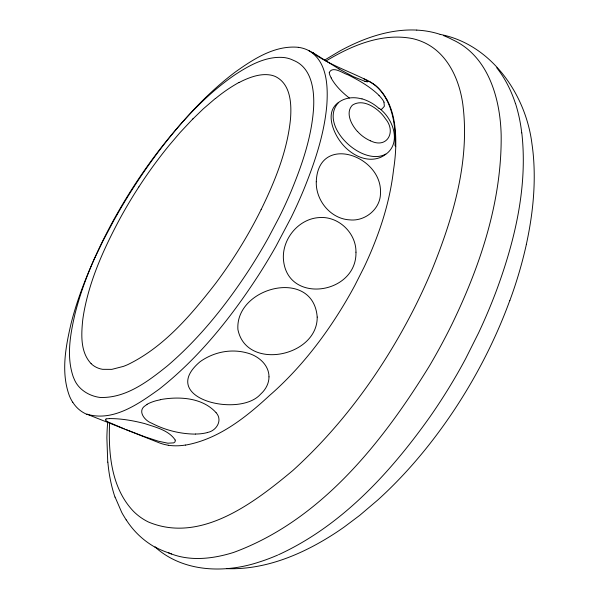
<?xml version="1.0" encoding="UTF-8"?>
<svg xmlns="http://www.w3.org/2000/svg" width="599" height="599" viewBox="0 0 599 599"><rect width="100%" height="100%" fill="white"/><g stroke="black" fill="none" stroke-linecap="round" stroke-linejoin="round"><path stroke-width="0.9" d="M395.011 145.759C396.313 120.594 389.934 88.682 363.503 78.619M395.737 146.68C396.111 130.777 394.584 114.11 387.059 99.823M109.587 423.156C108.254 453.728 111.369 488.207 133.57 511.419A64.153 59.87 -47.6 0 0 148.297 521.946C200.83 544.117 254.74 502.269 292.844 470.5C343.07 424.923 383.33 368.969 414.051 308.672A607.259 478.369 -31.7 0 0 432.575 268.367C453.346 216.868 469.953 160.802 462.877 104.735C459.515 79.45 447.326 52.263 422.467 41.818A53.019 45.06 -5.9 0 0 412.464 38.591C382.057 32.631 351.635 45.487 326.073 60.971M367.913 81.569L367.853 81.367A4.552 3.879 -8 0 0 367.142 80.723L363.818 78.783M298.309 47.321A30.616 25.854 -12.6 0 1 308.365 50.383C327.241 60.993 328.14 86.219 326.799 105.334C324.246 134.386 314.782 162.314 303.925 189.209A500.105 385.569 -31.2 0 1 291.159 217.504L275.937 246.339A567.223 427.978 -31.9 0 1 258.671 274.971C231.117 317.448 199.055 357.805 159.072 389.253C138.721 403.756 113.166 422.13 86.87 414.156L107.655 422.392L107.273 427.828A263.994 258.064 -5.2 0 0 106.877 437.839L107.745 462.158M329.368 72.239C333.051 65.673 342.965 73.385 348.101 74.868C359.168 80.468 370.152 86.728 379.085 95.436M526.319 244.512C532.743 215.041 536.008 184.642 533.245 154.512A260.76 229.619 -15.5 0 0 531.927 143.655C525.795 94.32 491.195 44.161 440.145 34.405M509.861 300.526L511.808 295.105A480.263 405.575 -28.4 0 0 526.341 244.519M94.792 257.802C85.238 279.134 76.739 301.02 71.041 323.722C65.605 347.061 60.836 372.518 69.349 395.707A50.159 45.21 -38.8 0 0 72.157 401.382L72.719 402.266M94.904 257.735L102.826 241.24L114.394 219.384M261.082 209.687C275.031 181.063 287.363 150.821 290.508 118.864C291.638 104.054 290.829 84.324 275.69 76.672A21.676 18.419 -14.5 0 0 270.666 75.07C261.516 73.452 252.276 76.395 243.995 80.109A81.299 70.57 -14.5 0 0 241.038 81.531L239.053 82.557M116.723 214.375C99.187 245.702 83.987 278.685 75.085 313.584C70.383 333.883 66.302 355.873 73.026 376.209A50.338 45.277 -37 0 0 74.006 378.658C78.125 389.365 88.922 395.984 99.966 397.444C125.917 398.462 148.185 381.249 167.421 365.854C199.572 338.36 226.145 304.921 249.206 269.61A523.983 399.353 -31.6 0 0 268.786 237.017L279.171 217.31A467.34 362.769 -30.9 0 0 291.084 191.425C302.023 164.92 311.607 137.276 313.562 108.456C314.61 91.011 312.086 67.709 293.39 60.319A27.659 23.406 -13.5 0 0 283.417 57.474C265.746 56.126 249.379 65.366 235.085 74.688C206.011 94.635 182.006 121.043 160.367 148.642A690.25 615.218 36.3 0 0 116.76 214.39M138.878 186.858L134.865 193.148A589.753 537.168 31.7 0 0 119.942 218.628C104.847 246.788 91.273 276.319 84.803 307.781A182.111 169.21 -23.2 0 0 82.759 319.746C81.239 334.407 80.206 352.1 91.115 363.63M192.706 119.126L203.316 108.831L215.341 98.491M192.915 118.842L180.037 132.581L169.045 145.497A555.715 509.899 29.5 0 0 138.893 186.866M383.233 155.852C402.7 145.362 393.67 118.692 379.07 108.224M385.801 154.093C362.021 167.188 317.635 124.989 338.675 102.369C324.83 111.579 332.752 131.743 340.853 142.248C349.681 154.04 366.116 163.52 380.814 157.252A16.443 14.361 -7.2 0 0 383.173 155.89M147.107 404.43L146.545 404.782A18.15 16.712 -42 0 0 145.602 405.441C136.759 410.802 144.793 420.798 151.757 423.223C165.167 430.202 180.321 434.005 195.439 434.103M367.779 81.711L367.764 81.719A1.685 1.43 -7.8 0 1 367.097 81.741M277.659 555.108L272.994 557.055A178.584 167.061 -35.4 0 1 258.611 562.221C224.513 573.453 183.249 572.247 155.291 547.224M278.483 554.749C341.7 525.765 390.271 472.723 429.917 416.897A552.233 453.743 -30.4 0 0 456.124 375.79A544.948 448.838 -30.3 0 0 465.595 358.786L478.526 332.999A589.191 478.429 -31 0 0 496.564 290.245C514.983 240.244 527.816 186.431 521.804 132.873M207.344 432.478C216.261 431.055 223.06 420.326 216.127 412.733M160.247 399.638C179.146 396.231 202.387 397.459 216.059 412.644M185.503 445.102C218.403 439.269 245.755 417.503 269.647 395.392A229.028 200.455 -28.4 0 0 274.926 390.713C299.193 368.512 319.896 342.606 337.551 314.917A439.921 357.558 -29.9 0 0 354.87 285.386L364.027 267.289A397.631 327.623 -29.1 0 0 376.756 237.301C384.955 215.52 390.937 192.848 393.558 169.697A239.353 204.88 -22.5 0 0 395.767 146.68M109.355 418.589C121.365 418.514 133.315 420.633 144.906 423.65C155.538 427.229 168.589 430.112 175.185 439.98M226.624 568.638C265.559 570.113 303.146 554.023 335.223 533.125A281.455 255.586 -28.7 0 0 344.343 526.918L359.7 515.38L377.894 499.903A369.98 325.459 -28.2 0 0 386.857 491.539C412.337 467.025 434.687 439.366 454.259 409.956A529.097 440.445 -29.8 0 0 509.801 300.503M416.777 30.085C392.562 28.887 368.744 36.389 347.293 47.111A222.424 198.718 0.7 0 0 339.663 51.11L324.658 60.057L339.064 69.012M298.317 47.314C274.904 45.112 253.759 58.912 235.512 71.873C209.148 91.662 186.581 116.049 166.118 141.761A757.256 664.111 38.4 0 0 114.454 219.406M361.968 98.94L358.921 98.251A25.697 22.2 -8.8 0 0 349.322 98.004A21.923 18.921 -8.8 0 0 346.095 98.73A20.411 17.603 -8.9 0 0 338.667 102.369M364.866 81.292L353.29 76.642L338.922 68.93M168.581 552.817C189.172 561.757 212.795 558.994 233.655 552.42C320.862 520.366 382.424 442.414 429.58 365.704A618.011 492.213 -31.5 0 0 452.08 323.984C480.48 265.282 501.857 201.114 501.168 135.254C500.352 98.887 488.462 56.044 452.515 39.714A76.927 65.718 -4.9 0 0 443.522 35.611M144.943 436.821L158.338 441.201L167.87 443.208L173.725 442.871L175.088 441.807L175.222 440.115M144.149 436.529L125.775 429.49M171.516 553.985L165.601 551.799A88.36 83.111 -48 0 1 154.976 546.962L155.223 547.164M107.655 422.392L158.937 442.713A46.992 43.502 -38.6 0 0 168.297 445.222L168.297 445.222M124.322 428.914L107.79 421.838M370.459 140.787C386.999 149.166 396.62 131.847 385.457 118.782A49.185 42.866 -9.6 0 0 381.93 114.207C375.086 106.772 362.957 99 352.983 104.773A9.15 7.877 -8.4 0 0 351.583 106.068C347.001 111.766 349.576 119.957 353.028 125.55A47.546 40.814 -5.9 0 0 357.386 131.406M313.457 53.011L324.471 59.93M363.084 78.409C346.484 70.397 328.776 64.16 313.599 53.483A6.132 5.136 -10.8 0 1 313.037 52.997L313.06 52.854A1.917 1.61 -11.2 0 1 313.389 52.989M308.35 50.398L313.621 53.094M373.462 84.115L374.435 84.811M349.329 98.034C342.201 92.456 335.522 85.934 331.097 77.952M496.743 67.784C505.122 78.349 511.202 90.599 515.395 103.387M126.157 519.902L122.743 514.249A109.684 103.724 -45.2 0 1 121.679 512.287L115.083 497.073M383.952 102.242L384.371 106.24L382.072 108.906A6.888 5.908 -7 0 1 380.522 109.497M106.195 419.015A2.381 2.156 -43.7 0 0 105.664 419.233L105.431 420.101A9.756 8.835 -42.7 0 0 107.595 421.629M154.894 547.112A92.111 86.728 -47.5 0 1 126.232 519.842M416.777 30.107A78.783 67.35 -4.9 0 1 440.153 34.375M86.788 414.321A37.213 33.454 -39.9 0 1 72.786 402.229M368.939 81.397A41.241 35.506 -9.2 0 1 373.394 84.07M374.592 84.669A56.134 48.489 -10 0 1 386.932 99.868M185.495 445.035A58.35 53.932 -37.2 0 1 168.282 445.297M114.956 497.125A159.656 153.157 -38.3 0 1 107.872 462.136M515.469 103.365A204.169 178.659 -11.6 0 1 521.722 132.881M331.262 77.87A18.449 15.596 -9.1 0 1 329.195 72.501M207.359 432.568A44.191 41.121 -36.2 0 1 195.446 434.005M106.188 418.948A15.26 13.829 -44.9 0 1 109.347 418.649M147.032 404.265A42.334 39.205 -44.4 0 1 160.262 399.84M362.028 98.813A46.101 40.103 -9.4 0 1 378.897 108.367M378.972 95.526A29.321 25.263 -8.5 0 1 384.094 102.182M367.09 81.778A12.324 10.43 -7.7 0 1 364.881 81.262M370.429 140.84A40.395 34.742 -6.2 0 1 357.453 131.361M261.082 209.687A467.564 360.403 -31.2 0 1 241.599 245.013L238.881 249.424A439.284 341.812 -30.9 0 1 215.505 283.567C191.141 314.894 164.186 346.911 127.834 364.589A68.803 60.926 -33.6 0 1 123.409 366.386L111.848 369.366L102.601 369.328A25.016 22.38 -36.6 0 1 91.1 363.653M215.438 98.58A145.535 129.129 -12.6 0 1 238.979 82.445M355.956 252.186C357.041 294.948 285.656 305.018 283.364 258.132C282.661 238.058 299.238 218.433 319.649 217.557C338.705 216.164 356.285 233.168 355.956 252.186M317.2 317.073C317.65 356.832 246.211 371.32 237.908 329.465C235.07 286.779 313.359 267.274 317.2 317.073M316.272 181.774C315.688 200.478 330.678 218.927 349.809 219.878C365.308 221.548 380.829 208.654 380.47 192.766C382.192 155.298 318.024 133.068 316.272 181.774M268.988 376.853C269.026 383.21 265.844 389.238 261.276 393.528A29.883 28.041 -30 0 1 260.505 394.239C239.39 418.357 156.758 398.215 200.148 361.669A54.749 51.581 -35.2 0 1 207.381 357.274A54.389 51.237 -35.2 0 1 231.97 351.029A53.955 50.825 -35.1 0 1 247.14 352.953C258.124 355.731 269.026 364.716 268.988 376.853"/></g></svg>
